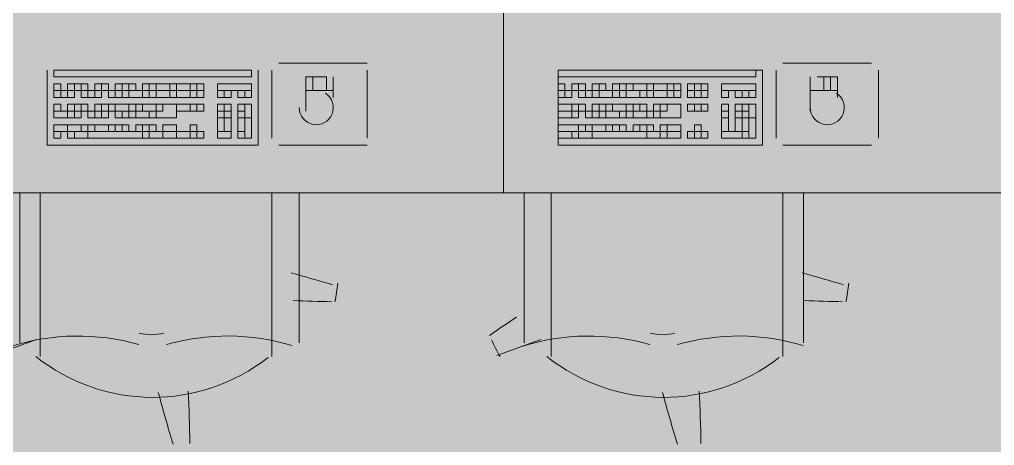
# Model space of a CAD drawing. Header units: millimetres. Extents: x -59 to 47, y 152 to 919.
# Drawn here: x 24.35 to 26.496, y 470.525 to 471.462 of the extents above; entities that cross this region are included whole.
import ezdxf

# ---------------------------------------------------------------- set-up
doc = ezdxf.new("R2010")
doc.units = ezdxf.units.MM
doc.layers.add('PDF_014405$FT-FIXFIT', color=7, linetype='Continuous')
doc.layers.add('PDF_014405$HL-TMP', color=7, linetype='Continuous', true_color=0xe6db59)

msp = doc.modelspace()

# ---------------------------------------------------------------- linework, layer by layer
at = {"layer": 'PDF_014405$FT-FIXFIT', "lineweight": 0}
for points in [[(24.3054, 472.3106), (25.4153, 472.3106), (25.4153, 471.0807), (24.3054, 471.0807)], [(25.4153, 472.3106), (26.5252, 472.3106), (26.5252, 471.0807), (25.4153, 471.0807)], [(24.4254, 471.3506), (24.8603, 471.3506), (24.8603, 471.3356), (24.4254, 471.3356)], [(25.5353, 471.3506), (25.9702, 471.3506), (25.9702, 471.3356), (25.5353, 471.3356)], [(25.5353, 471.1857), (25.9852, 471.1857), (25.9852, 471.3506), (25.5353, 471.3506)], [(24.4254, 471.3056), (24.4404, 471.3056), (24.4404, 471.3206), (24.4254, 471.3206)], [(24.4254, 471.2906), (24.4404, 471.2906), (24.4404, 471.3056), (24.4254, 471.3056)], [(24.4404, 471.2906), (24.4554, 471.2906), (24.4554, 471.3056), (24.4404, 471.3056)], [(24.4554, 471.3056), (24.4704, 471.3056), (24.4704, 471.3206), (24.4554, 471.3206)], [(24.4554, 471.2906), (24.4704, 471.2906), (24.4704, 471.3056), (24.4554, 471.3056)], [(24.4704, 471.3056), (24.4854, 471.3056), (24.4854, 471.3206), (24.4704, 471.3206)], [(24.4854, 471.3056), (24.5004, 471.3056), (24.5004, 471.3206), (24.4854, 471.3206)], [(24.4854, 471.2906), (24.5004, 471.2906), (24.5004, 471.3056), (24.4854, 471.3056)], [(24.5004, 471.2906), (24.5154, 471.2906), (24.5154, 471.3056), (24.5004, 471.3056)], [(24.5154, 471.3056), (24.5304, 471.3056), (24.5304, 471.3206), (24.5154, 471.3206)], [(24.5154, 471.2906), (24.5304, 471.2906), (24.5304, 471.3056), (24.5154, 471.3056)], [(24.5304, 471.3056), (24.5454, 471.3056), (24.5454, 471.3206), (24.5304, 471.3206)], [(24.5454, 471.2906), (24.5604, 471.2906), (24.5604, 471.3056), (24.5454, 471.3056)], [(24.5604, 471.3056), (24.5754, 471.3056), (24.5754, 471.3206), (24.5604, 471.3206)], [(24.5604, 471.2906), (24.5754, 471.2906), (24.5754, 471.3056), (24.5604, 471.3056)], [(24.5754, 471.3056), (24.5904, 471.3056), (24.5904, 471.3206), (24.5754, 471.3206)], [(24.5754, 471.2906), (24.5904, 471.2906), (24.5904, 471.3056), (24.5754, 471.3056)], [(24.5904, 471.3056), (24.6054, 471.3056), (24.6054, 471.3206), (24.5904, 471.3206)], [(24.5904, 471.2906), (24.6204, 471.2906), (24.6204, 471.3056), (24.5904, 471.3056)], [(24.6204, 471.3056), (24.6354, 471.3056), (24.6354, 471.3206), (24.6204, 471.3206)], [(24.6204, 471.2906), (24.6354, 471.2906), (24.6354, 471.3056), (24.6204, 471.3056)], [(24.6354, 471.3056), (24.6504, 471.3056), (24.6504, 471.3206), (24.6354, 471.3206)], [(24.6354, 471.2906), (24.6504, 471.2906), (24.6504, 471.3056), (24.6354, 471.3056)], [(24.6504, 471.3056), (24.6803, 471.3056), (24.6803, 471.3206), (24.6504, 471.3206)], [(24.6504, 471.2906), (24.6803, 471.2906), (24.6803, 471.3056), (24.6504, 471.3056)], [(24.6803, 471.3056), (24.6953, 471.3056), (24.6953, 471.3206), (24.6803, 471.3206)], [(24.6803, 471.2906), (24.6953, 471.2906), (24.6953, 471.3056), (24.6803, 471.3056)], [(24.6953, 471.3056), (24.7253, 471.3056), (24.7253, 471.3206), (24.6953, 471.3206)], [(24.6953, 471.2906), (24.7253, 471.2906), (24.7253, 471.3056), (24.6953, 471.3056)], [(24.7253, 471.3056), (24.7403, 471.3056), (24.7403, 471.3206), (24.7253, 471.3206)], [(24.7253, 471.2906), (24.7403, 471.2906), (24.7403, 471.3056), (24.7253, 471.3056)], [(24.7403, 471.3056), (24.7553, 471.3056), (24.7553, 471.3206), (24.7403, 471.3206)], [(24.7403, 471.2906), (24.7553, 471.2906), (24.7553, 471.3056), (24.7403, 471.3056)], [(24.7853, 471.3206), (24.8603, 471.3206), (24.8603, 471.3056), (24.7853, 471.3056)], [(24.7853, 471.2906), (24.8003, 471.2906), (24.8003, 471.3056), (24.7853, 471.3056)], [(24.8003, 471.2906), (24.8153, 471.2906), (24.8153, 471.3056), (24.8003, 471.3056)], [(24.8303, 471.2906), (24.8453, 471.2906), (24.8453, 471.3056), (24.8303, 471.3056)], [(24.8453, 471.2906), (24.8603, 471.2906), (24.8603, 471.3056), (24.8453, 471.3056)], [(25.5353, 471.3056), (25.5503, 471.3056), (25.5503, 471.3206), (25.5353, 471.3206)], [(25.5353, 471.2906), (25.5503, 471.2906), (25.5503, 471.3056), (25.5353, 471.3056)], [(25.5503, 471.2906), (25.5653, 471.2906), (25.5653, 471.3056), (25.5503, 471.3056)], [(25.5653, 471.3056), (25.5803, 471.3056), (25.5803, 471.3206), (25.5653, 471.3206)], [(25.5803, 471.3056), (25.5953, 471.3056), (25.5953, 471.3206), (25.5803, 471.3206)], [(25.5803, 471.2906), (25.5953, 471.2906), (25.5953, 471.3056), (25.5803, 471.3056)], [(25.5953, 471.2906), (25.6103, 471.2906), (25.6103, 471.3056), (25.5953, 471.3056)], [(25.6103, 471.3056), (25.6253, 471.3056), (25.6253, 471.3206), (25.6103, 471.3206)], [(25.6103, 471.2906), (25.6253, 471.2906), (25.6253, 471.3056), (25.6103, 471.3056)], [(25.6253, 471.3056), (25.6403, 471.3056), (25.6403, 471.3206), (25.6253, 471.3206)], [(25.6253, 471.2906), (25.6553, 471.2906), (25.6553, 471.3056), (25.6253, 471.3056)], [(25.6553, 471.3056), (25.6703, 471.3056), (25.6703, 471.3206), (25.6553, 471.3206)], [(25.6553, 471.2906), (25.6703, 471.2906), (25.6703, 471.3056), (25.6553, 471.3056)], [(25.6703, 471.3056), (25.6853, 471.3056), (25.6853, 471.3206), (25.6703, 471.3206)], [(25.6703, 471.2906), (25.6853, 471.2906), (25.6853, 471.3056), (25.6703, 471.3056)], [(25.6853, 471.3056), (25.7003, 471.3056), (25.7003, 471.3206), (25.6853, 471.3206)], [(25.6853, 471.2906), (25.7153, 471.2906), (25.7153, 471.3056), (25.6853, 471.3056)], [(25.7003, 471.3056), (25.7303, 471.3056), (25.7303, 471.3206), (25.7003, 471.3206)], [(25.7153, 471.2906), (25.7303, 471.2906), (25.7303, 471.3056), (25.7153, 471.3056)], [(25.7303, 471.3056), (25.7453, 471.3056), (25.7453, 471.3206), (25.7303, 471.3206)], [(25.7303, 471.2906), (25.7453, 471.2906), (25.7453, 471.3056), (25.7303, 471.3056)], [(25.7453, 471.3056), (25.7753, 471.3056), (25.7753, 471.3206), (25.7453, 471.3206)], [(25.7453, 471.2906), (25.7753, 471.2906), (25.7753, 471.3056), (25.7453, 471.3056)], [(25.7753, 471.3056), (25.7903, 471.3056), (25.7903, 471.3206), (25.7753, 471.3206)], [(25.7753, 471.2906), (25.7903, 471.2906), (25.7903, 471.3056), (25.7753, 471.3056)], [(25.7903, 471.3056), (25.8052, 471.3056), (25.8052, 471.3206), (25.7903, 471.3206)], [(25.7903, 471.2906), (25.8052, 471.2906), (25.8052, 471.3056), (25.7903, 471.3056)], [(25.8202, 471.3056), (25.8352, 471.3056), (25.8352, 471.3206), (25.8202, 471.3206)], [(25.8202, 471.2906), (25.8352, 471.2906), (25.8352, 471.3056), (25.8202, 471.3056)], [(25.8352, 471.3056), (25.8502, 471.3056), (25.8502, 471.3206), (25.8352, 471.3206)], [(25.8352, 471.2906), (25.8502, 471.2906), (25.8502, 471.3056), (25.8352, 471.3056)], [(25.8502, 471.3056), (25.8652, 471.3056), (25.8652, 471.3206), (25.8502, 471.3206)], [(25.8502, 471.2906), (25.8652, 471.2906), (25.8652, 471.3056), (25.8502, 471.3056)], [(25.8952, 471.3206), (25.9702, 471.3206), (25.9702, 471.3056), (25.8952, 471.3056)], [(25.8952, 471.2906), (25.9102, 471.2906), (25.9102, 471.3056), (25.8952, 471.3056)], [(25.9252, 471.2906), (25.9402, 471.2906), (25.9402, 471.3056), (25.9252, 471.3056)], [(25.9402, 471.2906), (25.9552, 471.2906), (25.9552, 471.3056), (25.9402, 471.3056)], [(25.9552, 471.2906), (25.9702, 471.2906), (25.9702, 471.3056), (25.9552, 471.3056)], [(24.4254, 471.2606), (24.4404, 471.2606), (24.4404, 471.2756), (24.4254, 471.2756)], [(24.4254, 471.2456), (24.4554, 471.2456), (24.4554, 471.2606), (24.4254, 471.2606)], [(24.4554, 471.2606), (24.4704, 471.2606), (24.4704, 471.2756), (24.4554, 471.2756)], [(24.4554, 471.2456), (24.4704, 471.2456), (24.4704, 471.2606), (24.4554, 471.2606)], [(24.4704, 471.2606), (24.4854, 471.2606), (24.4854, 471.2756), (24.4704, 471.2756)], [(24.4704, 471.2456), (24.4854, 471.2456), (24.4854, 471.2606), (24.4704, 471.2606)], [(24.4854, 471.2606), (24.5004, 471.2606), (24.5004, 471.2756), (24.4854, 471.2756)], [(24.5004, 471.2456), (24.5154, 471.2456), (24.5154, 471.2606), (24.5004, 471.2606)], [(24.5154, 471.2606), (24.5304, 471.2606), (24.5304, 471.2756), (24.5154, 471.2756)], [(24.5154, 471.2456), (24.5304, 471.2456), (24.5304, 471.2606), (24.5154, 471.2606)], [(24.5304, 471.2606), (24.5454, 471.2606), (24.5454, 471.2756), (24.5304, 471.2756)], [(24.5304, 471.2456), (24.5454, 471.2456), (24.5454, 471.2606), (24.5304, 471.2606)], [(24.5454, 471.2606), (24.5604, 471.2606), (24.5604, 471.2756), (24.5454, 471.2756)], [(24.5604, 471.2606), (24.5904, 471.2606), (24.5904, 471.2756), (24.5604, 471.2756)], [(24.5604, 471.2456), (24.5754, 471.2456), (24.5754, 471.2606), (24.5604, 471.2606)], [(24.5754, 471.2456), (24.5904, 471.2456), (24.5904, 471.2606), (24.5754, 471.2606)], [(24.5904, 471.2606), (24.6054, 471.2606), (24.6054, 471.2756), (24.5904, 471.2756)], [(24.5904, 471.2456), (24.6054, 471.2456), (24.6054, 471.2606), (24.5904, 471.2606)], [(24.6054, 471.2606), (24.6204, 471.2606), (24.6204, 471.2756), (24.6054, 471.2756)], [(24.6054, 471.2456), (24.6354, 471.2456), (24.6354, 471.2606), (24.6054, 471.2606)], [(24.6204, 471.2606), (24.6504, 471.2606), (24.6504, 471.2756), (24.6204, 471.2756)], [(24.6354, 471.2456), (24.6504, 471.2456), (24.6504, 471.2606), (24.6354, 471.2606)], [(24.6653, 471.2456), (24.6953, 471.2456), (24.6953, 471.2756), (24.6653, 471.2756), (24.6653, 471.2606), (24.6504, 471.2606), (24.6504, 471.2456)], [(24.6504, 471.2606), (24.6653, 471.2606), (24.6653, 471.2756), (24.6504, 471.2756)], [(24.6953, 471.2606), (24.7253, 471.2606), (24.7253, 471.2756), (24.6953, 471.2756)], [(24.7253, 471.2606), (24.7403, 471.2606), (24.7403, 471.2756), (24.7253, 471.2756)], [(24.7403, 471.2606), (24.7553, 471.2606), (24.7553, 471.2756), (24.7403, 471.2756)], [(24.7853, 471.2606), (24.8003, 471.2606), (24.8003, 471.2756), (24.7853, 471.2756)], [(24.7853, 471.2456), (24.8003, 471.2456), (24.8003, 471.2606), (24.7853, 471.2606)], [(24.8003, 471.2606), (24.8153, 471.2606), (24.8153, 471.2756), (24.8003, 471.2756)], [(24.8003, 471.2456), (24.8153, 471.2456), (24.8153, 471.2606), (24.8003, 471.2606)], [(24.8303, 471.2606), (24.8453, 471.2606), (24.8453, 471.2756), (24.8303, 471.2756)], [(24.8303, 471.2456), (24.8453, 471.2456), (24.8453, 471.2606), (24.8303, 471.2606)], [(24.8453, 471.2456), (24.8603, 471.2456), (24.8603, 471.2756), (24.8453, 471.2756)], [(25.5353, 471.2606), (25.5653, 471.2606), (25.5653, 471.2756), (25.5353, 471.2756)], [(25.5353, 471.2456), (25.5653, 471.2456), (25.5653, 471.2606), (25.5353, 471.2606)], [(25.5653, 471.2606), (25.5803, 471.2606), (25.5803, 471.2756), (25.5653, 471.2756)], [(25.5653, 471.2456), (25.5803, 471.2456), (25.5803, 471.2606), (25.5653, 471.2606)], [(25.5803, 471.2606), (25.5953, 471.2606), (25.5953, 471.2756), (25.5803, 471.2756)], [(25.5953, 471.2456), (25.6103, 471.2456), (25.6103, 471.2606), (25.5953, 471.2606)], [(25.6103, 471.2606), (25.6253, 471.2606), (25.6253, 471.2756), (25.6103, 471.2756)], [(25.6103, 471.2456), (25.6253, 471.2456), (25.6253, 471.2606), (25.6103, 471.2606)], [(25.6253, 471.2606), (25.6403, 471.2606), (25.6403, 471.2756), (25.6253, 471.2756)], [(25.6253, 471.2456), (25.6403, 471.2456), (25.6403, 471.2606), (25.6253, 471.2606)], [(25.6403, 471.2606), (25.6553, 471.2606), (25.6553, 471.2756), (25.6403, 471.2756)], [(25.6403, 471.2456), (25.6703, 471.2456), (25.6703, 471.2606), (25.6403, 471.2606)], [(25.6553, 471.2606), (25.6853, 471.2606), (25.6853, 471.2756), (25.6553, 471.2756)], [(25.6703, 471.2456), (25.6853, 471.2456), (25.6853, 471.2606), (25.6703, 471.2606)], [(25.6853, 471.2606), (25.7003, 471.2606), (25.7003, 471.2756), (25.6853, 471.2756)], [(25.6853, 471.2456), (25.7003, 471.2456), (25.7003, 471.2606), (25.6853, 471.2606)], [(25.7003, 471.2606), (25.7153, 471.2606), (25.7153, 471.2756), (25.7003, 471.2756)], [(25.7003, 471.2456), (25.7303, 471.2456), (25.7303, 471.2606), (25.7003, 471.2606)], [(25.7153, 471.2606), (25.7303, 471.2606), (25.7303, 471.2756), (25.7153, 471.2756)], [(25.7303, 471.2456), (25.7453, 471.2456), (25.7453, 471.2606), (25.7303, 471.2606)], [(25.7453, 471.2606), (25.7603, 471.2606), (25.7603, 471.2756), (25.7453, 471.2756)], [(25.7453, 471.2456), (25.7603, 471.2456), (25.7603, 471.2606), (25.7453, 471.2606)], [(25.7903, 471.2456), (25.8052, 471.2456), (25.8052, 471.2756), (25.7753, 471.2756), (25.7753, 471.2606), (25.7603, 471.2606), (25.7603, 471.2456)], [(25.7603, 471.2606), (25.7753, 471.2606), (25.7753, 471.2756), (25.7603, 471.2756)], [(25.8202, 471.2606), (25.8352, 471.2606), (25.8352, 471.2756), (25.8202, 471.2756)], [(25.8352, 471.2606), (25.8502, 471.2606), (25.8502, 471.2756), (25.8352, 471.2756)], [(25.8502, 471.2606), (25.8652, 471.2606), (25.8652, 471.2756), (25.8502, 471.2756)], [(25.8952, 471.2606), (25.9102, 471.2606), (25.9102, 471.2756), (25.8952, 471.2756)], [(25.8952, 471.2456), (25.9102, 471.2456), (25.9102, 471.2606), (25.8952, 471.2606)], [(25.9252, 471.2606), (25.9402, 471.2606), (25.9402, 471.2756), (25.9252, 471.2756)], [(25.9252, 471.2456), (25.9402, 471.2456), (25.9402, 471.2606), (25.9252, 471.2606)], [(25.9402, 471.2606), (25.9552, 471.2606), (25.9552, 471.2756), (25.9402, 471.2756)], [(25.9402, 471.2456), (25.9552, 471.2456), (25.9552, 471.2606), (25.9402, 471.2606)], [(25.9552, 471.2456), (25.9702, 471.2456), (25.9702, 471.2756), (25.9552, 471.2756)], [(24.7853, 471.2156), (24.8003, 471.2156), (24.8003, 471.2456), (24.7853, 471.2456)], [(24.8003, 471.2156), (24.8153, 471.2156), (24.8153, 471.2456), (24.8003, 471.2456)], [(24.8303, 471.2156), (24.8453, 471.2156), (24.8453, 471.2456), (24.8303, 471.2456)], [(24.8453, 471.2007), (24.8603, 471.2007), (24.8603, 471.2456), (24.8453, 471.2456)], [(25.8952, 471.2156), (25.9102, 471.2156), (25.9102, 471.2456), (25.8952, 471.2456)], [(25.9252, 471.2156), (25.9402, 471.2156), (25.9402, 471.2456), (25.9252, 471.2456)], [(25.9402, 471.2156), (25.9552, 471.2156), (25.9552, 471.2456), (25.9402, 471.2456)], [(25.9552, 471.2007), (25.9702, 471.2007), (25.9702, 471.2456), (25.9552, 471.2456)], [(24.4254, 471.2156), (24.4554, 471.2156), (24.4554, 471.2306), (24.4254, 471.2306)], [(24.4254, 471.2007), (24.4404, 471.2007), (24.4404, 471.2156), (24.4254, 471.2156)], [(24.4554, 471.2156), (24.4854, 471.2156), (24.4854, 471.2306), (24.4554, 471.2306)], [(24.4554, 471.2007), (24.4704, 471.2007), (24.4704, 471.2156), (24.4554, 471.2156)], [(24.4704, 471.2007), (24.5004, 471.2007), (24.5004, 471.2156), (24.4704, 471.2156)], [(24.4854, 471.2156), (24.5004, 471.2156), (24.5004, 471.2306), (24.4854, 471.2306)], [(24.5004, 471.2156), (24.5154, 471.2156), (24.5154, 471.2306), (24.5004, 471.2306)], [(24.5004, 471.2007), (24.6204, 471.2007), (24.6204, 471.2156), (24.5004, 471.2156)], [(24.5154, 471.2156), (24.5454, 471.2156), (24.5454, 471.2306), (24.5154, 471.2306)], [(24.5454, 471.2156), (24.5604, 471.2156), (24.5604, 471.2306), (24.5454, 471.2306)], [(24.5604, 471.2156), (24.5754, 471.2156), (24.5754, 471.2306), (24.5604, 471.2306)], [(24.5754, 471.2156), (24.5904, 471.2156), (24.5904, 471.2306), (24.5754, 471.2306)], [(24.6054, 471.2156), (24.6204, 471.2156), (24.6204, 471.2306), (24.6054, 471.2306)], [(24.6204, 471.2156), (24.6354, 471.2156), (24.6354, 471.2306), (24.6204, 471.2306)], [(24.6354, 471.2007), (24.6204, 471.2007), (24.6204, 471.2156), (24.6354, 471.2156)], [(24.6354, 471.2156), (24.6504, 471.2156), (24.6504, 471.2306), (24.6354, 471.2306)], [(24.6653, 471.2007), (24.6354, 471.2007), (24.6354, 471.2156), (24.6653, 471.2156)], [(24.6653, 471.2156), (24.6953, 471.2156), (24.6953, 471.2306), (24.6653, 471.2306)], [(24.6953, 471.2007), (24.6653, 471.2007), (24.6653, 471.2156), (24.6953, 471.2156)], [(24.6953, 471.2007), (24.7253, 471.2007), (24.7253, 471.2156), (24.6953, 471.2156)], [(24.7253, 471.2156), (24.7403, 471.2156), (24.7403, 471.2306), (24.7253, 471.2306)], [(24.7253, 471.2007), (24.7403, 471.2007), (24.7403, 471.2156), (24.7253, 471.2156)], [(24.7403, 471.2007), (24.7553, 471.2007), (24.7553, 471.2156), (24.7403, 471.2156)], [(24.7853, 471.2007), (24.8153, 471.2007), (24.8153, 471.2156), (24.7853, 471.2156)], [(24.8303, 471.2007), (24.8453, 471.2007), (24.8453, 471.2156), (24.8303, 471.2156)], [(25.5353, 471.2156), (25.5803, 471.2156), (25.5803, 471.2306), (25.5353, 471.2306)], [(25.5353, 471.2007), (25.5653, 471.2007), (25.5653, 471.2156), (25.5353, 471.2156)], [(25.5653, 471.2007), (25.5803, 471.2007), (25.5803, 471.2156), (25.5653, 471.2156)], [(25.5803, 471.2156), (25.5953, 471.2156), (25.5953, 471.2306), (25.5803, 471.2306)], [(25.5803, 471.2007), (25.6103, 471.2007), (25.6103, 471.2156), (25.5803, 471.2156)], [(25.5953, 471.2156), (25.6103, 471.2156), (25.6103, 471.2306), (25.5953, 471.2306)], [(25.6103, 471.2156), (25.6403, 471.2156), (25.6403, 471.2306), (25.6103, 471.2306)], [(25.6103, 471.2007), (25.7303, 471.2007), (25.7303, 471.2156), (25.6103, 471.2156)], [(25.6403, 471.2156), (25.6553, 471.2156), (25.6553, 471.2306), (25.6403, 471.2306)], [(25.6553, 471.2156), (25.6703, 471.2156), (25.6703, 471.2306), (25.6553, 471.2306)], [(25.6703, 471.2156), (25.6853, 471.2156), (25.6853, 471.2306), (25.6703, 471.2306)], [(25.7003, 471.2156), (25.7153, 471.2156), (25.7153, 471.2306), (25.7003, 471.2306)], [(25.7153, 471.2156), (25.7303, 471.2156), (25.7303, 471.2306), (25.7153, 471.2306)], [(25.7303, 471.2156), (25.7453, 471.2156), (25.7453, 471.2306), (25.7303, 471.2306)], [(25.7603, 471.2007), (25.7303, 471.2007), (25.7303, 471.2156), (25.7603, 471.2156)], [(25.7603, 471.2156), (25.7753, 471.2156), (25.7753, 471.2306), (25.7603, 471.2306)], [(25.7753, 471.2007), (25.7603, 471.2007), (25.7603, 471.2156), (25.7753, 471.2156)], [(25.7753, 471.2156), (25.8052, 471.2156), (25.8052, 471.2306), (25.7753, 471.2306)], [(25.8052, 471.2007), (25.7753, 471.2007), (25.7753, 471.2156), (25.8052, 471.2156)], [(25.8202, 471.2007), (25.8352, 471.2007), (25.8352, 471.2156), (25.8202, 471.2156)], [(25.8352, 471.2156), (25.8502, 471.2156), (25.8502, 471.2306), (25.8352, 471.2306)], [(25.8352, 471.2007), (25.8502, 471.2007), (25.8502, 471.2156), (25.8352, 471.2156)], [(25.8502, 471.2007), (25.8652, 471.2007), (25.8652, 471.2156), (25.8502, 471.2156)], [(25.8952, 471.2007), (25.9402, 471.2007), (25.9402, 471.2156), (25.8952, 471.2156)], [(25.9402, 471.2007), (25.9552, 471.2007), (25.9552, 471.2156), (25.9402, 471.2156)]]:
    msp.add_lwpolyline(points, close=True, dxfattribs=at)
for points in [[(24.4104, 471.3506), (24.4104, 471.1857), (24.8753, 471.1857), (24.8753, 471.3506)], [(24.8603, 471.3506), (24.4254, 471.3506)], [(24.9053, 471.3506), (24.9053, 471.2007)], [(25.1153, 471.3656), (24.9203, 471.3656)], [(24.9203, 471.3506), (24.9203, 471.3506)], [(25.1153, 471.2007), (25.1153, 471.3506)], [(26.0152, 471.3506), (26.0152, 471.2007)], [(26.2252, 471.3656), (26.0302, 471.3656)], [(26.0302, 471.3506), (26.0302, 471.3506)], [(26.2252, 471.3506), (26.2252, 471.3506)], [(26.2402, 471.2007), (26.2402, 471.3506)], [(25.0253, 471.3056), (25.0253, 471.3356), (24.9803, 471.3356), (24.9803, 471.2606)], [(24.9953, 471.3056), (24.9953, 471.3356)], [(25.0403, 471.2906), (25.0403, 471.3356)], [(26.0902, 471.3356), (26.0902, 471.2606)], [(26.1502, 471.2906), (26.1502, 471.3356), (26.1052, 471.3356)], [(26.1202, 471.3056), (26.1202, 471.3356)], [(26.1352, 471.3056), (26.1352, 471.3356)], [(24.9803, 471.3056), (25.0403, 471.3056)], [(26.0902, 471.3056), (26.1502, 471.3056)], [(24.9203, 471.2007), (24.9203, 471.2007)], [(25.1153, 471.2007), (25.1153, 471.2007)], [(26.0302, 471.2007), (26.0302, 471.2007)], [(26.2252, 471.2007), (26.2252, 471.2007)], [(24.9203, 471.1857), (25.1153, 471.1857)], [(26.0302, 471.1857), (26.2252, 471.1857)], [(24.3504, 470.7507), (24.3504, 471.0807)], [(24.3954, 471.0807), (24.3954, 470.7207)], [(24.9053, 470.7207), (24.9053, 471.0807)], [(24.9653, 471.0807), (24.9653, 470.7507)], [(25.4603, 470.7507), (25.4603, 471.0807)], [(25.5203, 471.0807), (25.5203, 470.7207)], [(26.0302, 470.7207), (26.0302, 471.0807)], [(26.0752, 471.0807), (26.0752, 470.7507)]]:
    msp.add_lwpolyline(points, dxfattribs=at)
for centre, radius, start, end in [((25.0028, 471.2681), 0.0375, 180.0043, 57.2994), ((26.1277, 471.2681), 0.0375, 179.9998, 57.3105), ((24.0703, 467.7159), 3.3073, 72.9713, 74.6192), ((25.1952, 467.7159), 3.3073, 72.9713, 74.6192), ((24.6403, 470.9259), 0.4125, 348.1348, 353.8639), ((25.7652, 470.9259), 0.4125, 348.1348, 353.8639), ((25.0932, 474.1586), 3.3179, 267.5574, 269.0247), ((26.2181, 474.1594), 3.3187, 267.5576, 269.0247), ((27.3033, 468.0283), 3.3438, 123.7957, 125.0235), ((24.4779, 470.2783), 0.4874, 73.9757, 107.6132), ((24.6403, 470.8659), 0.0975, 253.9762, 286.0238), ((24.8078, 470.2782), 0.4875, 73.0755, 106.0229), ((25.6028, 470.2783), 0.4874, 73.9757, 107.6132), ((25.7652, 470.8659), 0.0975, 253.9762, 286.0238), ((25.9327, 470.2782), 0.4875, 73.0757, 106.0227), ((23.2153, 473.8508), 3.3073, 288.9678, 290.7531), ((25.7652, 470.9259), 0.4124, 204.1313, 209.8665), ((24.3253, 473.8508), 3.3073, 288.9678, 290.7531), ((24.6428, 471.0432), 0.4125, 231.4384, 308.0248), ((25.7677, 471.0432), 0.4125, 231.4387, 308.0245), ((27.8505, 471.496), 3.3076, 194.969, 197.0287), ((21.4142, 470.4731), 3.3111, 0.9733, 2.965), ((28.9605, 471.496), 3.3076, 194.969, 197.0287), ((22.5391, 470.4731), 3.3111, 0.9733, 2.965)]:
    msp.add_arc(centre, radius, start, end, dxfattribs=at)
at = {"layer": 'PDF_014405$HL-TMP', "color": 54, "true_color": 0x999900, "transparency": 33554559}
for points in [[(29.8699, 473.8404), (17.9909, 473.8404), (29.8699, 465.2612)], [(17.9909, 473.8404), (29.8699, 465.2612), (17.9909, 465.2612)]]:
    msp.add_solid(points, dxfattribs=at)

doc.saveas('drawing.dxf')
